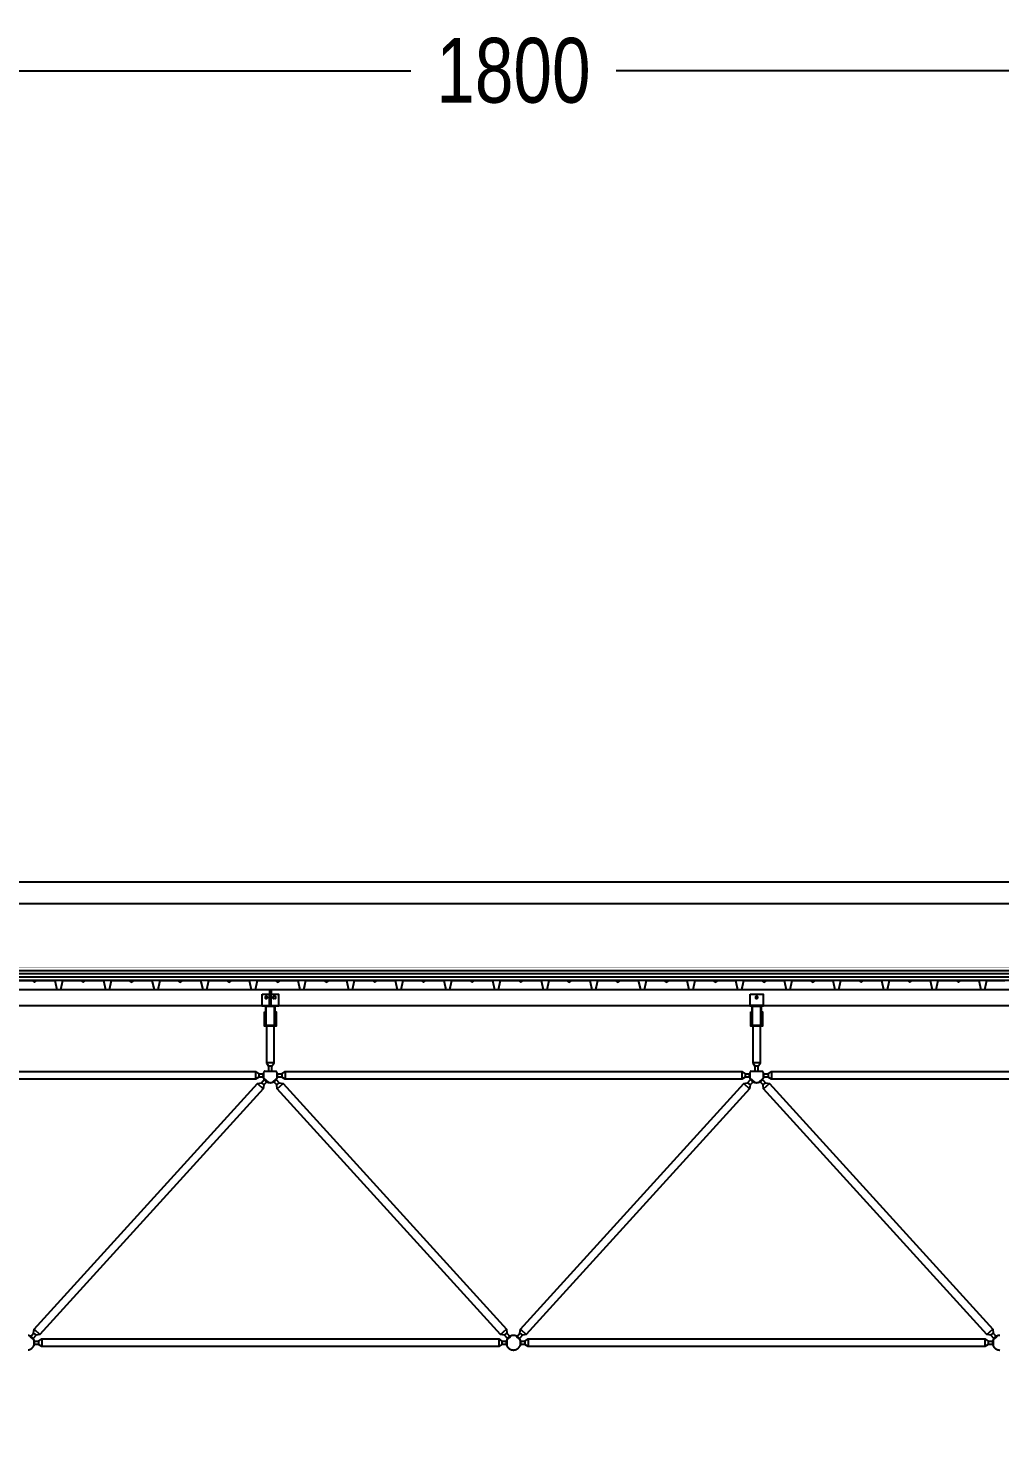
# Model space of a CAD drawing. Header units: centimetres. Extents: x 26569 to 160723, y -3143 to 14565.
# Drawn here: x 37927.1 to 38226.7, y 6232.1 to 6667.7 of the extents above; entities that cross this region are included whole.
import ezdxf

# ---------------------------------------------------------------- set-up
doc = ezdxf.new("R2010")
doc.units = ezdxf.units.CM
doc.header["$LTSCALE"] = 100
doc.linetypes.add('HIDDEN', pattern=[9.525, 6.35, -3.175])
for name, color, linetype in [('A-ANNO-DIMS', 187, 'Continuous'), ('A-ELEV-02', 253, 'Continuous'), ('A-ELEV-04', 250, 'Continuous'), ('A-WALL-INSL', 249, 'Continuous'), ('A-WALL-SNWPNL', 200, 'Continuous'), ('S-STEL', 3, 'Continuous')]:
    doc.layers.add(name, color=color, linetype=linetype)
doc.styles.add('Fields_100', font='act_simplex.shx', dxfattribs={"width": 0.8, "height": 20})
doc.linetypes.add('BATTING', pattern='A,0.00254,-2.54,[134,ltypeshp.shx,S=2.54,R=0,X=-2.54,Y=0],-5.08,[134,ltypeshp.shx,S=2.54,R=180,X=2.54,Y=0],-2.54', length=10.16254)
doc.dimstyles.new('FIELDS_100', dxfattribs={"dimscale": 0, "dimtxt": 20, "dimasz": 5, "dimexe": 5, "dimexo": 5, "dimgap": 5, "dimtad": 0, "dimdec": 0, "dimzin": 0, "dimdsep": 46, "dimtxsty": 'Fields_100', "dimblk": 'DOT', "dimcen": 0.09, "dimclrt": 50, "dimadec": 0, "dimazin": 0, "dimtfac": 1, "dimtdec": 0, "dimtix": 1, "dimtofl": 0, "dimtmove": 1, "dimatfit": 3, "dimfxl": 5, "dimfxlon": 1, "dimtolj": 1, "dimtzin": 0, "dimarcsym": 0})

# ---------------------------------------------------------------- blocks, each defined once
blk = doc.blocks.new('_Dot')
at = {"color": 0, "linetype": 'ByBlock', "lineweight": -2}
blk.add_line((-0.5, 0), (-1, 0), dxfattribs=at)
at = {"color": 0, "linetype": 'ByBlock', "const_width": 0.5}
blk.add_lwpolyline([(-0.25, 0, 1), (0.25, 0, 1)], format="xyb", close=True, dxfattribs=at)
blk = doc.blocks.new('*D696')
at = {"layer": 'A-ANNO-DIMS', "color": 0, "lineweight": -2, "transparency": 16777216}
for p, q in [((37626.73, 6649.56), (37626.73, 6659.56)), ((38526.73, 6649.56), (38526.73, 6659.56)), ((37631.73, 6654.56), (38045.07, 6654.56)), ((38521.73, 6654.56), (38108.4, 6654.56))]:
    blk.add_line(p, q, dxfattribs=at)
at = {"layer": 'DEFPOINTS', "color": 0, "transparency": 16777216}
for p in [(38526.73, 6654.56), (37626.73, 6232.06), (38526.73, 6232.06)]:
    blk.add_point(p, dxfattribs=at)
at = {"layer": 'A-ANNO-DIMS', "color": 0, "lineweight": -2, "transparency": 16777216, "xscale": 5, "yscale": 5, "zscale": 5, "rotation": 180}
blk.add_blockref('_Dot', (37626.73, 6654.56), dxfattribs=at)
at = {"layer": 'A-ANNO-DIMS', "color": 0, "lineweight": -2, "transparency": 16777216, "xscale": 5, "yscale": 5, "zscale": 5}
blk.add_blockref('_Dot', (38526.73, 6654.56), dxfattribs=at)
at = {"layer": 'A-ANNO-DIMS', "color": 50, "transparency": 16777216, "insert": (38076.73, 6654.56), "char_height": 20, "attachment_point": 5, "style": 'Fields_100'}
blk.add_mtext('\\A1;1800', dxfattribs=at)

msp = doc.modelspace()

# ---------------------------------------------------------------- linework, layer by layer
at = {"layer": 'A-ELEV-02'}
for points in [[(36704.23, 6371.06), (41237.98, 6371.06)], [(38001.48, 6371.06), (38001.48, 6369.56)], [(38001.98, 6371.06), (38001.98, 6369.56)], [(38002.83, 6368.91), (38002.83, 6368.91), (38002.82, 6368.91), (38002.81, 6368.91), (38002.8, 6368.91), (38002.79, 6368.91), (38002.79, 6368.91), (38002.78, 6368.91), (38002.77, 6368.91), (38002.76, 6368.9), (38002.75, 6368.9), (38002.75, 6368.9), (38002.74, 6368.9), (38002.73, 6368.9), (38002.72, 6368.89), (38002.71, 6368.89), (38002.71, 6368.89), (38002.7, 6368.88), (38002.69, 6368.88), (38002.68, 6368.88), (38002.67, 6368.87), (38002.67, 6368.87), (38002.66, 6368.86), (38002.65, 6368.86), (38002.64, 6368.86), (38002.64, 6368.85), (38002.63, 6368.84), (38002.62, 6368.84), (38002.61, 6368.83), (38002.61, 6368.83), (38002.6, 6368.82), (38002.59, 6368.82), (38002.59, 6368.81), (38002.58, 6368.8), (38002.57, 6368.8), (38002.57, 6368.79), (38002.56, 6368.78), (38002.56, 6368.78), (38002.55, 6368.77), (38002.55, 6368.76), (38002.54, 6368.75), (38002.54, 6368.75), (38002.53, 6368.74), (38002.53, 6368.73), (38002.52, 6368.72), (38002.52, 6368.72), (38002.52, 6368.71), (38002.51, 6368.7), (38002.51, 6368.69), (38002.51, 6368.68), (38002.5, 6368.67), (38002.5, 6368.67), (38002.5, 6368.66), (38002.5, 6368.65), (38002.49, 6368.64), (38002.49, 6368.63), (38002.49, 6368.63), (38002.49, 6368.62), (38002.49, 6368.61), (38002.49, 6368.6), (38002.49, 6368.59), (38002.49, 6368.59), (38002.48, 6368.58), (38002.48, 6368.57), (38002.48, 6368.56), (38002.48, 6368.55), (38002.48, 6368.55), (38002.49, 6368.54), (38002.49, 6368.53), (38002.49, 6368.52), (38002.49, 6368.51), (38002.49, 6368.51), (38002.49, 6368.5), (38002.49, 6368.49), (38002.49, 6368.48), (38002.5, 6368.47), (38002.5, 6368.47), (38002.5, 6368.46), (38002.5, 6368.45), (38002.51, 6368.44), (38002.51, 6368.43), (38002.51, 6368.43), (38002.52, 6368.42), (38002.52, 6368.41), (38002.52, 6368.4), (38002.53, 6368.39), (38002.53, 6368.39), (38002.54, 6368.38), (38002.54, 6368.37), (38002.55, 6368.36), (38002.55, 6368.36), (38002.56, 6368.35), (38002.56, 6368.34), (38002.57, 6368.33), (38002.57, 6368.33), (38002.58, 6368.32), (38002.59, 6368.31), (38002.59, 6368.31), (38002.6, 6368.3), (38002.61, 6368.3), (38002.61, 6368.29), (38002.62, 6368.28), (38002.63, 6368.28), (38002.64, 6368.27), (38002.64, 6368.27), (38002.65, 6368.26), (38002.66, 6368.26), (38002.67, 6368.26), (38002.67, 6368.25), (38002.68, 6368.25), (38002.69, 6368.24), (38002.7, 6368.24), (38002.71, 6368.24), (38002.71, 6368.23), (38002.72, 6368.23), (38002.73, 6368.23), (38002.74, 6368.23), (38002.75, 6368.22), (38002.75, 6368.22), (38002.76, 6368.22), (38002.77, 6368.22), (38002.78, 6368.22), (38002.79, 6368.22), (38002.79, 6368.21), (38002.8, 6368.21), (38002.81, 6368.21), (38002.82, 6368.21), (38002.83, 6368.21), (38002.83, 6368.21)], [(38003.13, 6368.91), (38002.83, 6368.91)], [(38003.13, 6368.21), (38003.14, 6368.21), (38003.15, 6368.21), (38003.16, 6368.21), (38003.17, 6368.21), (38003.17, 6368.21), (38003.18, 6368.22), (38003.19, 6368.22), (38003.2, 6368.22), (38003.21, 6368.22), (38003.21, 6368.22), (38003.22, 6368.22), (38003.23, 6368.23), (38003.24, 6368.23), (38003.25, 6368.23), (38003.26, 6368.23), (38003.26, 6368.24), (38003.27, 6368.24), (38003.28, 6368.24), (38003.29, 6368.25), (38003.3, 6368.25), (38003.3, 6368.26), (38003.31, 6368.26), (38003.32, 6368.26), (38003.33, 6368.27), (38003.33, 6368.27), (38003.34, 6368.28), (38003.35, 6368.28), (38003.35, 6368.29), (38003.36, 6368.3), (38003.37, 6368.3), (38003.38, 6368.31), (38003.38, 6368.31), (38003.39, 6368.32), (38003.39, 6368.33), (38003.4, 6368.33), (38003.41, 6368.34), (38003.41, 6368.35), (38003.42, 6368.36), (38003.42, 6368.36), (38003.43, 6368.37), (38003.43, 6368.38), (38003.44, 6368.39), (38003.44, 6368.39), (38003.45, 6368.4), (38003.45, 6368.41), (38003.45, 6368.42), (38003.46, 6368.43), (38003.46, 6368.43), (38003.46, 6368.44), (38003.47, 6368.45), (38003.47, 6368.46), (38003.47, 6368.47), (38003.47, 6368.47), (38003.48, 6368.48), (38003.48, 6368.49), (38003.48, 6368.5), (38003.48, 6368.51), (38003.48, 6368.51), (38003.48, 6368.52), (38003.48, 6368.53), (38003.48, 6368.54), (38003.48, 6368.55), (38003.48, 6368.55), (38003.48, 6368.56), (38003.48, 6368.57), (38003.48, 6368.58), (38003.48, 6368.59), (38003.48, 6368.59), (38003.48, 6368.6), (38003.48, 6368.61), (38003.48, 6368.62), (38003.48, 6368.63), (38003.48, 6368.63), (38003.48, 6368.64), (38003.47, 6368.65), (38003.47, 6368.66), (38003.47, 6368.67), (38003.47, 6368.67), (38003.46, 6368.68), (38003.46, 6368.69), (38003.46, 6368.7), (38003.45, 6368.71), (38003.45, 6368.72), (38003.45, 6368.72), (38003.44, 6368.73), (38003.44, 6368.74), (38003.43, 6368.75), (38003.43, 6368.75), (38003.42, 6368.76), (38003.42, 6368.77), (38003.41, 6368.78), (38003.41, 6368.78), (38003.4, 6368.79), (38003.39, 6368.8), (38003.39, 6368.8), (38003.38, 6368.81), (38003.38, 6368.82), (38003.37, 6368.82), (38003.36, 6368.83), (38003.35, 6368.83), (38003.35, 6368.84), (38003.34, 6368.84), (38003.33, 6368.85), (38003.33, 6368.86), (38003.32, 6368.86), (38003.31, 6368.86), (38003.3, 6368.87), (38003.3, 6368.87), (38003.29, 6368.88), (38003.28, 6368.88), (38003.27, 6368.88), (38003.26, 6368.89), (38003.26, 6368.89), (38003.25, 6368.89), (38003.24, 6368.9), (38003.23, 6368.9), (38003.22, 6368.9), (38003.21, 6368.9), (38003.21, 6368.9), (38003.2, 6368.91), (38003.19, 6368.91), (38003.18, 6368.91), (38003.17, 6368.91), (38003.17, 6368.91), (38003.16, 6368.91), (38003.15, 6368.91), (38003.14, 6368.91), (38003.13, 6368.91)], [(36704.23, 6366.06), (41237.98, 6366.06)], [(37999.23, 6366.06), (38004.23, 6366.06)], [(38003.13, 6368.21), (38002.83, 6368.21)], [(38153.73, 6366.06), (38149.73, 6366.06)], [(37999.93, 6363.26), (38000.18, 6363.26)], [(37999.93, 6362.56), (38000.18, 6362.56)], [(38003.28, 6363.26), (38003.53, 6363.26)], [(38003.28, 6362.56), (38003.53, 6362.56)], [(38149.93, 6363.26), (38150.18, 6363.26)], [(38149.93, 6362.56), (38150.18, 6362.56)], [(38153.28, 6363.26), (38153.53, 6363.26)], [(38153.28, 6362.56), (38153.53, 6362.56)], [(38000.53, 6359.66), (38000.53, 6348.36), (38001.23, 6347.36), (38001.23, 6345.86)], [(38002.23, 6345.86), (38002.23, 6347.36), (38002.94, 6348.36), (38002.94, 6359.66)], [(38150.53, 6359.66), (38150.53, 6348.36), (38151.23, 6347.36), (38151.23, 6345.86)], [(38152.23, 6345.86), (38152.23, 6347.36), (38152.94, 6348.36), (38152.94, 6359.66)], [(38002.94, 6348.36), (38000.53, 6348.36)], [(38002.23, 6347.36), (38001.23, 6347.36)], [(38152.94, 6348.36), (38150.53, 6348.36)], [(38152.23, 6347.36), (38151.23, 6347.36)], [(37853.78, 6345.01), (37855.28, 6345.01), (37856.28, 6345.72), (37997.18, 6345.72), (37998.18, 6345.01), (37999.68, 6345.01)], [(37999.68, 6344.01), (37998.18, 6344.01), (37997.18, 6343.3), (37856.28, 6343.3), (37855.28, 6344.01), (37853.78, 6344.01)], [(37997.18, 6345.72), (37997.18, 6343.3)], [(37998.18, 6345.01), (37998.18, 6344.01)], [(37999.93, 6345.86), (37999.89, 6345.8), (37999.85, 6345.74), (37999.81, 6345.68), (37999.77, 6345.61), (37999.73, 6345.54), (37999.7, 6345.47), (37999.67, 6345.4), (37999.64, 6345.33), (37999.61, 6345.26), (37999.6, 6345.22), (37999.59, 6345.18), (37999.57, 6345.14), (37999.56, 6345.11), (37999.55, 6345.07), (37999.54, 6345.03), (37999.54, 6344.99), (37999.53, 6344.95), (37999.52, 6344.91), (37999.51, 6344.87), (37999.51, 6344.83), (37999.5, 6344.79), (37999.5, 6344.75), (37999.49, 6344.71), (37999.49, 6344.67), (37999.49, 6344.63), (37999.49, 6344.59), (37999.48, 6344.55), (37999.48, 6344.52), (37999.48, 6344.48), (37999.49, 6344.44), (37999.49, 6344.4), (37999.49, 6344.36), (37999.49, 6344.32), (37999.5, 6344.28), (37999.5, 6344.24), (37999.51, 6344.2), (37999.51, 6344.16), (37999.53, 6344.08), (37999.54, 6344.01), (37999.56, 6343.93), (37999.58, 6343.86), (37999.61, 6343.78), (37999.63, 6343.71), (37999.66, 6343.64), (37999.69, 6343.57), (37999.72, 6343.51), (37999.76, 6343.44), (37999.79, 6343.37), (37999.83, 6343.31), (37999.87, 6343.25), (37999.92, 6343.18), (37999.96, 6343.12), (38000.01, 6343.06), (38000.07, 6343), (38000.12, 6342.95), (38000.15, 6342.92), (38000.17, 6342.89), (38000.2, 6342.86), (38000.23, 6342.84), (38000.26, 6342.81), (38000.29, 6342.78), (38000.32, 6342.76), (38000.35, 6342.73), (38000.39, 6342.71), (38000.42, 6342.69), (38000.45, 6342.66), (38000.48, 6342.64), (38000.52, 6342.62), (38000.55, 6342.6), (38000.59, 6342.58), (38000.62, 6342.56), (38000.65, 6342.54), (38000.69, 6342.52), (38000.73, 6342.5), (38000.76, 6342.48), (38000.8, 6342.47), (38000.83, 6342.45), (38000.87, 6342.43), (38000.91, 6342.42), (38000.94, 6342.41), (38000.98, 6342.39), (38001.02, 6342.38), (38001.06, 6342.37), (38001.13, 6342.34), (38001.21, 6342.33), (38001.28, 6342.31), (38001.36, 6342.29), (38001.43, 6342.28), (38001.51, 6342.27), (38001.59, 6342.27), (38001.66, 6342.26), (38001.73, 6342.26), (38001.81, 6342.26), (38001.88, 6342.27), (38001.96, 6342.27), (38002.03, 6342.28), (38002.11, 6342.29), (38002.19, 6342.31), (38002.26, 6342.33), (38002.34, 6342.34), (38002.41, 6342.37), (38002.45, 6342.38), (38002.49, 6342.39), (38002.52, 6342.41), (38002.56, 6342.42), (38002.6, 6342.43), (38002.63, 6342.45), (38002.67, 6342.47), (38002.71, 6342.48), (38002.74, 6342.5), (38002.78, 6342.52), (38002.81, 6342.54), (38002.85, 6342.56), (38002.88, 6342.58), (38002.92, 6342.6), (38002.95, 6342.62), (38002.98, 6342.64), (38003.02, 6342.66), (38003.05, 6342.69), (38003.08, 6342.71), (38003.11, 6342.73), (38003.15, 6342.76), (38003.18, 6342.78), (38003.21, 6342.81), (38003.24, 6342.84), (38003.27, 6342.86), (38003.29, 6342.89), (38003.32, 6342.92), (38003.35, 6342.95), (38003.4, 6343), (38003.45, 6343.06), (38003.5, 6343.12), (38003.55, 6343.18), (38003.59, 6343.25), (38003.64, 6343.31), (38003.68, 6343.37), (38003.71, 6343.44), (38003.75, 6343.51), (38003.78, 6343.57), (38003.81, 6343.64), (38003.84, 6343.71), (38003.86, 6343.78), (38003.89, 6343.86), (38003.91, 6343.93), (38003.93, 6344.01), (38003.94, 6344.08), (38003.96, 6344.16), (38003.96, 6344.2), (38003.97, 6344.24), (38003.97, 6344.28), (38003.98, 6344.32), (38003.98, 6344.36), (38003.98, 6344.4), (38003.98, 6344.44), (38003.98, 6344.48), (38003.98, 6344.52), (38003.98, 6344.55), (38003.98, 6344.59), (38003.98, 6344.63), (38003.98, 6344.67), (38003.98, 6344.71), (38003.97, 6344.75), (38003.97, 6344.79), (38003.96, 6344.83), (38003.96, 6344.87), (38003.95, 6344.91), (38003.94, 6344.95), (38003.93, 6344.99), (38003.92, 6345.03), (38003.91, 6345.07), (38003.9, 6345.11), (38003.89, 6345.14), (38003.88, 6345.18), (38003.87, 6345.22), (38003.86, 6345.26), (38003.83, 6345.33), (38003.8, 6345.4), (38003.77, 6345.47), (38003.73, 6345.54), (38003.7, 6345.61), (38003.66, 6345.68), (38003.62, 6345.74), (38003.58, 6345.8), (38003.53, 6345.86)], [(37999.67, 6343.62), (38001.04, 6342.37)], [(37999.68, 6345.44), (37999.68, 6343.58)], [(37999.93, 6345.86), (38003.53, 6345.86)], [(38002.43, 6342.37), (38003.8, 6343.62)], [(38003.78, 6345.01), (38005.28, 6345.01), (38006.28, 6345.72), (38147.18, 6345.72), (38148.18, 6345.01), (38149.68, 6345.01)], [(38003.78, 6345.44), (38003.78, 6343.58)], [(38149.68, 6344.01), (38148.18, 6344.01), (38147.18, 6343.3), (38006.28, 6343.3), (38005.28, 6344.01), (38003.78, 6344.01)], [(38005.28, 6345.01), (38005.28, 6344.01)], [(38006.28, 6345.72), (38006.28, 6343.3)], [(38147.18, 6345.72), (38147.18, 6343.3)], [(38148.18, 6345.01), (38148.18, 6344.01)], [(38149.93, 6345.86), (38149.89, 6345.8), (38149.85, 6345.74), (38149.81, 6345.68), (38149.77, 6345.61), (38149.73, 6345.54), (38149.7, 6345.47), (38149.67, 6345.4), (38149.64, 6345.33), (38149.61, 6345.26), (38149.6, 6345.22), (38149.59, 6345.18), (38149.57, 6345.14), (38149.56, 6345.11), (38149.55, 6345.07), (38149.54, 6345.03), (38149.54, 6344.99), (38149.53, 6344.95), (38149.52, 6344.91), (38149.51, 6344.87), (38149.51, 6344.83), (38149.5, 6344.79), (38149.5, 6344.75), (38149.49, 6344.71), (38149.49, 6344.67), (38149.49, 6344.63), (38149.49, 6344.59), (38149.48, 6344.55), (38149.48, 6344.52), (38149.48, 6344.48), (38149.49, 6344.44), (38149.49, 6344.4), (38149.49, 6344.36), (38149.49, 6344.32), (38149.5, 6344.28), (38149.5, 6344.24), (38149.51, 6344.2), (38149.51, 6344.16), (38149.53, 6344.08), (38149.54, 6344.01), (38149.56, 6343.93), (38149.58, 6343.86), (38149.61, 6343.78), (38149.63, 6343.71), (38149.66, 6343.64), (38149.69, 6343.57), (38149.72, 6343.51), (38149.76, 6343.44), (38149.79, 6343.37), (38149.83, 6343.31), (38149.87, 6343.25), (38149.92, 6343.18), (38149.96, 6343.12), (38150.01, 6343.06), (38150.07, 6343), (38150.12, 6342.95), (38150.15, 6342.92), (38150.17, 6342.89), (38150.2, 6342.86), (38150.23, 6342.84), (38150.26, 6342.81), (38150.29, 6342.78), (38150.32, 6342.76), (38150.35, 6342.73), (38150.39, 6342.71), (38150.42, 6342.69), (38150.45, 6342.66), (38150.48, 6342.64), (38150.52, 6342.62), (38150.55, 6342.6), (38150.59, 6342.58), (38150.62, 6342.56), (38150.65, 6342.54), (38150.69, 6342.52), (38150.73, 6342.5), (38150.76, 6342.48), (38150.8, 6342.47), (38150.83, 6342.45), (38150.87, 6342.43), (38150.91, 6342.42), (38150.94, 6342.41), (38150.98, 6342.39), (38151.02, 6342.38), (38151.06, 6342.37), (38151.13, 6342.34), (38151.21, 6342.33), (38151.28, 6342.31), (38151.36, 6342.29), (38151.43, 6342.28), (38151.51, 6342.27), (38151.59, 6342.27), (38151.66, 6342.26), (38151.73, 6342.26), (38151.81, 6342.26), (38151.88, 6342.27), (38151.96, 6342.27), (38152.03, 6342.28), (38152.11, 6342.29), (38152.19, 6342.31), (38152.26, 6342.33), (38152.34, 6342.34), (38152.41, 6342.37), (38152.45, 6342.38), (38152.49, 6342.39), (38152.52, 6342.41), (38152.56, 6342.42), (38152.6, 6342.43), (38152.63, 6342.45), (38152.67, 6342.47), (38152.71, 6342.48), (38152.74, 6342.5), (38152.78, 6342.52), (38152.81, 6342.54), (38152.85, 6342.56), (38152.88, 6342.58), (38152.92, 6342.6), (38152.95, 6342.62), (38152.98, 6342.64), (38153.02, 6342.66), (38153.05, 6342.69), (38153.08, 6342.71), (38153.11, 6342.73), (38153.15, 6342.76), (38153.18, 6342.78), (38153.21, 6342.81), (38153.24, 6342.84), (38153.27, 6342.86), (38153.29, 6342.89), (38153.32, 6342.92), (38153.35, 6342.95), (38153.4, 6343), (38153.45, 6343.06), (38153.5, 6343.12), (38153.55, 6343.18), (38153.59, 6343.25), (38153.64, 6343.31), (38153.68, 6343.37), (38153.71, 6343.44), (38153.75, 6343.51), (38153.78, 6343.57), (38153.81, 6343.64), (38153.84, 6343.71), (38153.86, 6343.78), (38153.89, 6343.86), (38153.91, 6343.93), (38153.93, 6344.01), (38153.94, 6344.08), (38153.96, 6344.16), (38153.96, 6344.2), (38153.97, 6344.24), (38153.97, 6344.28), (38153.98, 6344.32), (38153.98, 6344.36), (38153.98, 6344.4), (38153.98, 6344.44), (38153.98, 6344.48), (38153.98, 6344.52), (38153.98, 6344.55), (38153.98, 6344.59), (38153.98, 6344.63), (38153.98, 6344.67), (38153.98, 6344.71), (38153.97, 6344.75), (38153.97, 6344.79), (38153.96, 6344.83), (38153.96, 6344.87), (38153.95, 6344.91), (38153.94, 6344.95), (38153.93, 6344.99), (38153.92, 6345.03), (38153.91, 6345.07), (38153.9, 6345.11), (38153.89, 6345.14), (38153.88, 6345.18), (38153.87, 6345.22), (38153.86, 6345.26), (38153.83, 6345.33), (38153.8, 6345.4), (38153.77, 6345.47), (38153.73, 6345.54), (38153.7, 6345.61), (38153.66, 6345.68), (38153.62, 6345.74), (38153.58, 6345.8), (38153.53, 6345.86)], [(38149.67, 6343.62), (38151.04, 6342.37)], [(38149.68, 6345.44), (38149.68, 6343.58)], [(38149.93, 6345.86), (38153.53, 6345.86)], [(38152.43, 6342.37), (38153.8, 6343.62)], [(38153.78, 6345.01), (38155.28, 6345.01), (38156.28, 6345.72), (38297.18, 6345.72), (38298.18, 6345.01), (38299.68, 6345.01)], [(38153.78, 6345.44), (38153.78, 6343.58)], [(38299.68, 6344.01), (38298.18, 6344.01), (38297.18, 6343.3), (38156.28, 6343.3), (38155.28, 6344.01), (38153.78, 6344.01)], [(38155.28, 6345.01), (38155.28, 6344.01)], [(38156.28, 6345.72), (38156.28, 6343.3)], [(37997.78, 6341.96), (37999.57, 6340.33)], [(37998.98, 6342.22), (37999.72, 6341.55)], [(38003.75, 6341.55), (38004.49, 6342.22)], [(38003.9, 6340.33), (38005.69, 6341.96)], [(38147.78, 6341.96), (38149.57, 6340.33)], [(38148.98, 6342.22), (38149.72, 6341.55)], [(38153.75, 6341.55), (38154.49, 6342.22)], [(38153.9, 6340.33), (38155.69, 6341.96)], [(37928.75, 6264.98), (37929.49, 6264.3)], [(37928.9, 6266.19), (37930.69, 6264.57)], [(38072.78, 6264.57), (38074.57, 6266.19)], [(38073.98, 6264.3), (38074.72, 6264.98)], [(38078.75, 6264.98), (38079.49, 6264.3)], [(38078.9, 6266.19), (38080.69, 6264.57)], [(38222.78, 6264.57), (38224.57, 6266.19)], [(38223.98, 6264.3), (38224.72, 6264.98)], [(37927.04, 6259.78), (37927.09, 6259.79), (37927.14, 6259.8), (37927.2, 6259.81), (37927.25, 6259.82), (37927.3, 6259.83), (37927.35, 6259.85), (37927.41, 6259.86), (37927.46, 6259.88), (37927.51, 6259.9), (37927.56, 6259.92), (37927.61, 6259.94), (37927.67, 6259.96), (37927.72, 6259.99), (37927.77, 6260.01), (37927.82, 6260.04), (37927.87, 6260.07), (37927.92, 6260.1), (37927.97, 6260.13), (37928.01, 6260.16), (37928.06, 6260.19), (37928.11, 6260.23), (37928.15, 6260.27), (37928.2, 6260.3), (37928.24, 6260.34), (37928.28, 6260.38), (37928.33, 6260.42), (37928.37, 6260.46), (37928.41, 6260.51), (37928.44, 6260.55), (37928.48, 6260.59), (37928.52, 6260.64), (37928.55, 6260.69), (37928.59, 6260.73), (37928.62, 6260.78), (37928.65, 6260.83), (37928.68, 6260.88), (37928.71, 6260.93), (37928.73, 6260.98), (37928.76, 6261.03), (37928.78, 6261.08), (37928.81, 6261.13), (37928.83, 6261.18), (37928.85, 6261.24), (37928.86, 6261.29), (37928.88, 6261.34), (37928.9, 6261.39), (37928.91, 6261.45), (37928.92, 6261.5), (37928.94, 6261.55), (37928.95, 6261.6), (37928.96, 6261.66), (37928.96, 6261.71), (37928.97, 6261.76), (37928.98, 6261.81), (37928.98, 6261.86), (37928.98, 6261.91), (37928.98, 6261.96), (37928.98, 6262.01), (37928.98, 6262.06), (37928.98, 6262.11), (37928.98, 6262.16), (37928.98, 6262.21), (37928.97, 6262.27), (37928.96, 6262.32), (37928.96, 6262.37), (37928.95, 6262.42), (37928.94, 6262.47), (37928.92, 6262.53), (37928.91, 6262.58), (37928.9, 6262.63), (37928.88, 6262.68), (37928.86, 6262.74), (37928.85, 6262.79), (37928.83, 6262.84), (37928.81, 6262.89), (37928.78, 6262.94), (37928.76, 6262.99), (37928.73, 6263.05), (37928.71, 6263.1), (37928.68, 6263.15), (37928.65, 6263.19), (37928.62, 6263.24), (37928.59, 6263.29), (37928.55, 6263.34), (37928.52, 6263.38), (37928.48, 6263.43), (37928.44, 6263.48), (37928.41, 6263.52), (37928.37, 6263.56), (37928.33, 6263.6), (37928.28, 6263.64), (37928.24, 6263.68), (37928.2, 6263.72), (37928.15, 6263.76), (37928.11, 6263.8), (37928.06, 6263.83), (37928.01, 6263.86), (37927.97, 6263.9), (37927.92, 6263.93), (37927.87, 6263.96), (37927.82, 6263.98), (37927.77, 6264.01), (37927.72, 6264.04), (37927.67, 6264.06), (37927.61, 6264.08), (37927.56, 6264.1), (37927.51, 6264.12), (37927.46, 6264.14), (37927.41, 6264.16), (37927.35, 6264.18), (37927.3, 6264.19), (37927.25, 6264.2), (37927.2, 6264.21), (37927.14, 6264.22), (37927.09, 6264.23), (37927.04, 6264.24)], [(37927.43, 6264.15), (37928.8, 6262.91)], [(37928.78, 6262.51), (37930.28, 6262.51), (37931.28, 6263.22), (38072.18, 6263.22), (38073.18, 6262.51), (38074.68, 6262.51)], [(37928.78, 6262.94), (37928.78, 6261.08)], [(38074.68, 6261.51), (38073.18, 6261.51), (38072.18, 6260.8), (37931.28, 6260.8), (37930.28, 6261.51), (37928.78, 6261.51)], [(37930.28, 6262.51), (37930.28, 6261.51)], [(37931.28, 6263.22), (37931.28, 6260.8)], [(38072.18, 6263.22), (38072.18, 6260.8)], [(38073.18, 6262.51), (38073.18, 6261.51)], [(38074.67, 6262.91), (38076.04, 6264.15)], [(38074.68, 6262.94), (38074.68, 6261.08)], [(38077.43, 6264.15), (38078.8, 6262.91)], [(38078.78, 6262.51), (38080.28, 6262.51), (38081.28, 6263.22), (38222.18, 6263.22), (38223.18, 6262.51), (38224.68, 6262.51)], [(38078.78, 6262.94), (38078.78, 6261.08)], [(38224.68, 6261.51), (38223.18, 6261.51), (38222.18, 6260.8), (38081.28, 6260.8), (38080.28, 6261.51), (38078.78, 6261.51)], [(38080.28, 6262.51), (38080.28, 6261.51)], [(38081.28, 6263.22), (38081.28, 6260.8)], [(38222.18, 6263.22), (38222.18, 6260.8)], [(38223.18, 6262.51), (38223.18, 6261.51)], [(38226.78, 6264.26), (38226.73, 6264.26), (38226.68, 6264.26), (38226.63, 6264.26), (38226.58, 6264.26), (38226.53, 6264.25), (38226.48, 6264.25), (38226.43, 6264.24), (38226.38, 6264.23), (38226.32, 6264.22), (38226.27, 6264.21), (38226.22, 6264.2), (38226.17, 6264.19), (38226.12, 6264.18), (38226.06, 6264.16), (38226.01, 6264.14), (38225.96, 6264.12), (38225.91, 6264.1), (38225.85, 6264.08), (38225.8, 6264.06), (38225.75, 6264.04), (38225.7, 6264.01), (38225.65, 6263.98), (38225.6, 6263.96), (38225.55, 6263.93), (38225.5, 6263.9), (38225.46, 6263.86), (38225.41, 6263.83), (38225.36, 6263.8), (38225.32, 6263.76), (38225.27, 6263.72), (38225.23, 6263.68), (38225.19, 6263.64), (38225.14, 6263.6), (38225.1, 6263.56), (38225.06, 6263.52), (38225.02, 6263.48), (38224.99, 6263.43), (38224.95, 6263.38), (38224.92, 6263.34), (38224.88, 6263.29), (38224.85, 6263.24), (38224.82, 6263.19), (38224.79, 6263.15), (38224.76, 6263.1), (38224.74, 6263.05), (38224.71, 6262.99), (38224.69, 6262.94), (38224.66, 6262.89), (38224.64, 6262.84), (38224.62, 6262.79), (38224.6, 6262.74), (38224.59, 6262.68), (38224.57, 6262.63), (38224.56, 6262.58), (38224.54, 6262.53), (38224.53, 6262.47), (38224.52, 6262.42), (38224.51, 6262.37), (38224.51, 6262.32), (38224.5, 6262.27), (38224.49, 6262.21), (38224.49, 6262.16), (38224.49, 6262.11), (38224.48, 6262.06), (38224.48, 6262.01), (38224.48, 6261.96), (38224.49, 6261.91), (38224.49, 6261.86), (38224.49, 6261.81), (38224.5, 6261.76), (38224.51, 6261.71), (38224.51, 6261.66), (38224.52, 6261.6), (38224.53, 6261.55), (38224.54, 6261.5), (38224.56, 6261.45), (38224.57, 6261.39), (38224.59, 6261.34), (38224.6, 6261.29), (38224.62, 6261.24), (38224.64, 6261.18), (38224.66, 6261.13), (38224.69, 6261.08), (38224.71, 6261.03), (38224.74, 6260.98), (38224.76, 6260.93), (38224.79, 6260.88), (38224.82, 6260.83), (38224.85, 6260.78), (38224.88, 6260.73), (38224.92, 6260.69), (38224.95, 6260.64), (38224.99, 6260.59), (38225.02, 6260.55), (38225.06, 6260.51), (38225.1, 6260.46), (38225.14, 6260.42), (38225.19, 6260.38), (38225.23, 6260.34), (38225.27, 6260.3), (38225.32, 6260.27), (38225.36, 6260.23), (38225.41, 6260.19), (38225.46, 6260.16), (38225.5, 6260.13), (38225.55, 6260.1), (38225.6, 6260.07), (38225.65, 6260.04), (38225.7, 6260.01), (38225.75, 6259.99), (38225.8, 6259.96), (38225.85, 6259.94), (38225.91, 6259.92), (38225.96, 6259.9), (38226.01, 6259.88), (38226.06, 6259.86), (38226.12, 6259.85), (38226.17, 6259.83), (38226.22, 6259.82), (38226.27, 6259.81), (38226.32, 6259.8), (38226.38, 6259.79), (38226.43, 6259.78), (38226.48, 6259.78), (38226.53, 6259.77), (38226.58, 6259.77), (38226.63, 6259.76), (38226.68, 6259.76), (38226.73, 6259.76), (38226.78, 6259.76)], [(38224.67, 6262.91), (38226.04, 6264.15)], [(38224.68, 6262.94), (38224.68, 6261.08)]]:
    msp.add_lwpolyline(points, dxfattribs=at)
for points in [[(37999.23, 6369.56), (38004.23, 6369.56), (38004.23, 6365.91), (37999.23, 6365.91)], [(38000.83, 6368.56), (38000.83, 6368.57), (38000.83, 6368.58), (38000.83, 6368.59), (38000.83, 6368.59), (38000.83, 6368.6), (38000.83, 6368.61), (38000.83, 6368.62), (38000.83, 6368.63), (38000.83, 6368.63), (38000.83, 6368.64), (38000.82, 6368.65), (38000.82, 6368.66), (38000.82, 6368.67), (38000.82, 6368.67), (38000.81, 6368.68), (38000.81, 6368.69), (38000.81, 6368.7), (38000.8, 6368.71), (38000.8, 6368.72), (38000.8, 6368.72), (38000.79, 6368.73), (38000.79, 6368.74), (38000.78, 6368.75), (38000.78, 6368.75), (38000.77, 6368.76), (38000.77, 6368.77), (38000.76, 6368.78), (38000.76, 6368.78), (38000.75, 6368.79), (38000.74, 6368.8), (38000.74, 6368.8), (38000.73, 6368.81), (38000.73, 6368.82), (38000.72, 6368.82), (38000.71, 6368.83), (38000.7, 6368.83), (38000.7, 6368.84), (38000.69, 6368.84), (38000.68, 6368.85), (38000.68, 6368.86), (38000.67, 6368.86), (38000.66, 6368.86), (38000.65, 6368.87), (38000.65, 6368.87), (38000.64, 6368.88), (38000.63, 6368.88), (38000.62, 6368.88), (38000.61, 6368.89), (38000.61, 6368.89), (38000.6, 6368.89), (38000.59, 6368.9), (38000.58, 6368.9), (38000.57, 6368.9), (38000.56, 6368.9), (38000.56, 6368.9), (38000.55, 6368.91), (38000.54, 6368.91), (38000.53, 6368.91), (38000.52, 6368.91), (38000.52, 6368.91), (38000.51, 6368.91), (38000.5, 6368.91), (38000.49, 6368.91), (38000.48, 6368.91), (38000.48, 6368.91), (38000.47, 6368.91), (38000.46, 6368.91), (38000.45, 6368.91), (38000.44, 6368.91), (38000.44, 6368.91), (38000.43, 6368.91), (38000.42, 6368.91), (38000.41, 6368.9), (38000.4, 6368.9), (38000.4, 6368.9), (38000.39, 6368.9), (38000.38, 6368.9), (38000.37, 6368.89), (38000.36, 6368.89), (38000.36, 6368.89), (38000.35, 6368.88), (38000.34, 6368.88), (38000.33, 6368.88), (38000.32, 6368.87), (38000.32, 6368.87), (38000.31, 6368.86), (38000.3, 6368.86), (38000.29, 6368.86), (38000.29, 6368.85), (38000.28, 6368.84), (38000.27, 6368.84), (38000.26, 6368.83), (38000.26, 6368.83), (38000.25, 6368.82), (38000.24, 6368.82), (38000.24, 6368.81), (38000.23, 6368.8), (38000.22, 6368.8), (38000.22, 6368.79), (38000.21, 6368.78), (38000.21, 6368.78), (38000.2, 6368.77), (38000.2, 6368.76), (38000.19, 6368.75), (38000.19, 6368.75), (38000.18, 6368.74), (38000.18, 6368.73), (38000.17, 6368.72), (38000.17, 6368.72), (38000.17, 6368.71), (38000.16, 6368.7), (38000.16, 6368.69), (38000.16, 6368.68), (38000.15, 6368.67), (38000.15, 6368.67), (38000.15, 6368.66), (38000.15, 6368.65), (38000.14, 6368.64), (38000.14, 6368.63), (38000.14, 6368.63), (38000.14, 6368.62), (38000.14, 6368.61), (38000.14, 6368.6), (38000.14, 6368.59), (38000.14, 6368.59), (38000.13, 6368.58), (38000.13, 6368.57), (38000.13, 6368.56), (38000.13, 6368.55), (38000.13, 6368.55), (38000.14, 6368.54), (38000.14, 6368.53), (38000.14, 6368.52), (38000.14, 6368.51), (38000.14, 6368.51), (38000.14, 6368.5), (38000.14, 6368.49), (38000.14, 6368.48), (38000.15, 6368.47), (38000.15, 6368.47), (38000.15, 6368.46), (38000.15, 6368.45), (38000.16, 6368.44), (38000.16, 6368.43), (38000.16, 6368.43), (38000.17, 6368.42), (38000.17, 6368.41), (38000.17, 6368.4), (38000.18, 6368.39), (38000.18, 6368.39), (38000.19, 6368.38), (38000.19, 6368.37), (38000.2, 6368.36), (38000.2, 6368.36), (38000.21, 6368.35), (38000.21, 6368.34), (38000.22, 6368.33), (38000.22, 6368.33), (38000.23, 6368.32), (38000.24, 6368.31), (38000.24, 6368.31), (38000.25, 6368.3), (38000.26, 6368.3), (38000.26, 6368.29), (38000.27, 6368.28), (38000.28, 6368.28), (38000.29, 6368.27), (38000.29, 6368.27), (38000.3, 6368.26), (38000.31, 6368.26), (38000.32, 6368.26), (38000.32, 6368.25), (38000.33, 6368.25), (38000.34, 6368.24), (38000.35, 6368.24), (38000.36, 6368.24), (38000.36, 6368.23), (38000.37, 6368.23), (38000.38, 6368.23), (38000.39, 6368.23), (38000.4, 6368.22), (38000.4, 6368.22), (38000.41, 6368.22), (38000.42, 6368.22), (38000.43, 6368.22), (38000.44, 6368.22), (38000.44, 6368.21), (38000.45, 6368.21), (38000.46, 6368.21), (38000.47, 6368.21), (38000.48, 6368.21), (38000.48, 6368.21), (38000.49, 6368.21), (38000.5, 6368.21), (38000.51, 6368.21), (38000.52, 6368.21), (38000.52, 6368.21), (38000.53, 6368.22), (38000.54, 6368.22), (38000.55, 6368.22), (38000.56, 6368.22), (38000.56, 6368.22), (38000.57, 6368.22), (38000.58, 6368.23), (38000.59, 6368.23), (38000.6, 6368.23), (38000.61, 6368.23), (38000.61, 6368.24), (38000.62, 6368.24), (38000.63, 6368.24), (38000.64, 6368.25), (38000.65, 6368.25), (38000.65, 6368.26), (38000.66, 6368.26), (38000.67, 6368.26), (38000.68, 6368.27), (38000.68, 6368.27), (38000.69, 6368.28), (38000.7, 6368.28), (38000.7, 6368.29), (38000.71, 6368.3), (38000.72, 6368.3), (38000.73, 6368.31), (38000.73, 6368.31), (38000.74, 6368.32), (38000.74, 6368.33), (38000.75, 6368.33), (38000.76, 6368.34), (38000.76, 6368.35), (38000.77, 6368.36), (38000.77, 6368.36), (38000.78, 6368.37), (38000.78, 6368.38), (38000.79, 6368.39), (38000.79, 6368.39), (38000.8, 6368.4), (38000.8, 6368.41), (38000.8, 6368.42), (38000.81, 6368.43), (38000.81, 6368.43), (38000.81, 6368.44), (38000.82, 6368.45), (38000.82, 6368.46), (38000.82, 6368.47), (38000.82, 6368.47), (38000.83, 6368.48), (38000.83, 6368.49), (38000.83, 6368.5), (38000.83, 6368.51), (38000.83, 6368.51), (38000.83, 6368.52), (38000.83, 6368.53), (38000.83, 6368.54), (38000.83, 6368.55), (38000.83, 6368.55)], [(38149.73, 6369.56), (38153.73, 6369.56), (38153.73, 6365.91), (38149.73, 6365.91)], [(38152.08, 6368.56), (38152.08, 6368.57), (38152.08, 6368.58), (38152.08, 6368.59), (38152.08, 6368.59), (38152.08, 6368.6), (38152.08, 6368.61), (38152.08, 6368.62), (38152.08, 6368.63), (38152.08, 6368.63), (38152.08, 6368.64), (38152.07, 6368.65), (38152.07, 6368.66), (38152.07, 6368.67), (38152.07, 6368.67), (38152.06, 6368.68), (38152.06, 6368.69), (38152.06, 6368.7), (38152.05, 6368.71), (38152.05, 6368.72), (38152.05, 6368.72), (38152.04, 6368.73), (38152.04, 6368.74), (38152.03, 6368.75), (38152.03, 6368.75), (38152.02, 6368.76), (38152.02, 6368.77), (38152.01, 6368.78), (38152.01, 6368.78), (38152, 6368.79), (38151.99, 6368.8), (38151.99, 6368.8), (38151.98, 6368.81), (38151.98, 6368.82), (38151.97, 6368.82), (38151.96, 6368.83), (38151.95, 6368.83), (38151.95, 6368.84), (38151.94, 6368.84), (38151.93, 6368.85), (38151.93, 6368.86), (38151.92, 6368.86), (38151.91, 6368.86), (38151.9, 6368.87), (38151.9, 6368.87), (38151.89, 6368.88), (38151.88, 6368.88), (38151.87, 6368.88), (38151.86, 6368.89), (38151.86, 6368.89), (38151.85, 6368.89), (38151.84, 6368.9), (38151.83, 6368.9), (38151.82, 6368.9), (38151.81, 6368.9), (38151.81, 6368.9), (38151.8, 6368.91), (38151.79, 6368.91), (38151.78, 6368.91), (38151.77, 6368.91), (38151.77, 6368.91), (38151.76, 6368.91), (38151.75, 6368.91), (38151.74, 6368.91), (38151.73, 6368.91), (38151.73, 6368.91), (38151.72, 6368.91), (38151.71, 6368.91), (38151.7, 6368.91), (38151.69, 6368.91), (38151.69, 6368.91), (38151.68, 6368.91), (38151.67, 6368.91), (38151.66, 6368.9), (38151.65, 6368.9), (38151.65, 6368.9), (38151.64, 6368.9), (38151.63, 6368.9), (38151.62, 6368.89), (38151.61, 6368.89), (38151.61, 6368.89), (38151.6, 6368.88), (38151.59, 6368.88), (38151.58, 6368.88), (38151.57, 6368.87), (38151.57, 6368.87), (38151.56, 6368.86), (38151.55, 6368.86), (38151.54, 6368.86), (38151.54, 6368.85), (38151.53, 6368.84), (38151.52, 6368.84), (38151.51, 6368.83), (38151.51, 6368.83), (38151.5, 6368.82), (38151.49, 6368.82), (38151.49, 6368.81), (38151.48, 6368.8), (38151.47, 6368.8), (38151.47, 6368.79), (38151.46, 6368.78), (38151.46, 6368.78), (38151.45, 6368.77), (38151.45, 6368.76), (38151.44, 6368.75), (38151.44, 6368.75), (38151.43, 6368.74), (38151.43, 6368.73), (38151.42, 6368.72), (38151.42, 6368.72), (38151.42, 6368.71), (38151.41, 6368.7), (38151.41, 6368.69), (38151.41, 6368.68), (38151.4, 6368.67), (38151.4, 6368.67), (38151.4, 6368.66), (38151.4, 6368.65), (38151.39, 6368.64), (38151.39, 6368.63), (38151.39, 6368.63), (38151.39, 6368.62), (38151.39, 6368.61), (38151.39, 6368.6), (38151.39, 6368.59), (38151.39, 6368.59), (38151.38, 6368.58), (38151.38, 6368.57), (38151.38, 6368.56), (38151.38, 6368.55), (38151.38, 6368.55), (38151.39, 6368.54), (38151.39, 6368.53), (38151.39, 6368.52), (38151.39, 6368.51), (38151.39, 6368.51), (38151.39, 6368.5), (38151.39, 6368.49), (38151.39, 6368.48), (38151.4, 6368.47), (38151.4, 6368.47), (38151.4, 6368.46), (38151.4, 6368.45), (38151.41, 6368.44), (38151.41, 6368.43), (38151.41, 6368.43), (38151.42, 6368.42), (38151.42, 6368.41), (38151.42, 6368.4), (38151.43, 6368.39), (38151.43, 6368.39), (38151.44, 6368.38), (38151.44, 6368.37), (38151.45, 6368.36), (38151.45, 6368.36), (38151.46, 6368.35), (38151.46, 6368.34), (38151.47, 6368.33), (38151.47, 6368.33), (38151.48, 6368.32), (38151.49, 6368.31), (38151.49, 6368.31), (38151.5, 6368.3), (38151.51, 6368.3), (38151.51, 6368.29), (38151.52, 6368.28), (38151.53, 6368.28), (38151.54, 6368.27), (38151.54, 6368.27), (38151.55, 6368.26), (38151.56, 6368.26), (38151.57, 6368.26), (38151.57, 6368.25), (38151.58, 6368.25), (38151.59, 6368.24), (38151.6, 6368.24), (38151.61, 6368.24), (38151.61, 6368.23), (38151.62, 6368.23), (38151.63, 6368.23), (38151.64, 6368.23), (38151.65, 6368.22), (38151.65, 6368.22), (38151.66, 6368.22), (38151.67, 6368.22), (38151.68, 6368.22), (38151.69, 6368.22), (38151.69, 6368.21), (38151.7, 6368.21), (38151.71, 6368.21), (38151.72, 6368.21), (38151.73, 6368.21), (38151.73, 6368.21), (38151.74, 6368.21), (38151.75, 6368.21), (38151.76, 6368.21), (38151.77, 6368.21), (38151.77, 6368.21), (38151.78, 6368.22), (38151.79, 6368.22), (38151.8, 6368.22), (38151.81, 6368.22), (38151.81, 6368.22), (38151.82, 6368.22), (38151.83, 6368.23), (38151.84, 6368.23), (38151.85, 6368.23), (38151.86, 6368.23), (38151.86, 6368.24), (38151.87, 6368.24), (38151.88, 6368.24), (38151.89, 6368.25), (38151.9, 6368.25), (38151.9, 6368.26), (38151.91, 6368.26), (38151.92, 6368.26), (38151.93, 6368.27), (38151.93, 6368.27), (38151.94, 6368.28), (38151.95, 6368.28), (38151.95, 6368.29), (38151.96, 6368.3), (38151.97, 6368.3), (38151.98, 6368.31), (38151.98, 6368.31), (38151.99, 6368.32), (38151.99, 6368.33), (38152, 6368.33), (38152.01, 6368.34), (38152.01, 6368.35), (38152.02, 6368.36), (38152.02, 6368.36), (38152.03, 6368.37), (38152.03, 6368.38), (38152.04, 6368.39), (38152.04, 6368.39), (38152.05, 6368.4), (38152.05, 6368.41), (38152.05, 6368.42), (38152.06, 6368.43), (38152.06, 6368.43), (38152.06, 6368.44), (38152.07, 6368.45), (38152.07, 6368.46), (38152.07, 6368.47), (38152.07, 6368.47), (38152.08, 6368.48), (38152.08, 6368.49), (38152.08, 6368.5), (38152.08, 6368.51), (38152.08, 6368.51), (38152.08, 6368.52), (38152.08, 6368.53), (38152.08, 6368.54), (38152.08, 6368.55), (38152.08, 6368.55)], [(37999.93, 6364.16), (38000.18, 6364.16), (38000.18, 6359.91), (38003.28, 6359.91), (38003.28, 6364.16), (38003.53, 6364.16), (38003.53, 6359.66), (37999.93, 6359.66)], [(38149.93, 6364.16), (38150.18, 6364.16), (38150.18, 6359.91), (38153.28, 6359.91), (38153.28, 6364.16), (38153.53, 6364.16), (38153.53, 6359.66), (38149.93, 6359.66)], [(37927.74, 6263.87), (37928.75, 6264.98), (37928.9, 6266.19), (37997.78, 6341.96), (37998.98, 6342.22), (37999.99, 6343.33), (38000.73, 6342.66), (37999.72, 6341.55), (37999.57, 6340.33), (37930.69, 6264.57), (37929.49, 6264.3), (37928.48, 6263.19)], [(38074.99, 6263.19), (38073.98, 6264.3), (38072.78, 6264.57), (38003.9, 6340.33), (38003.75, 6341.55), (38002.74, 6342.66), (38003.48, 6343.33), (38004.49, 6342.22), (38005.69, 6341.96), (38074.57, 6266.19), (38074.72, 6264.98), (38075.73, 6263.87)], [(38077.74, 6263.87), (38078.75, 6264.98), (38078.9, 6266.19), (38147.78, 6341.96), (38148.98, 6342.22), (38149.99, 6343.33), (38150.73, 6342.66), (38149.72, 6341.55), (38149.57, 6340.33), (38080.69, 6264.57), (38079.49, 6264.3), (38078.48, 6263.19)], [(38224.99, 6263.19), (38223.98, 6264.3), (38222.78, 6264.57), (38153.9, 6340.33), (38153.75, 6341.55), (38152.74, 6342.66), (38153.48, 6343.33), (38154.49, 6342.22), (38155.69, 6341.96), (38224.57, 6266.19), (38224.72, 6264.98), (38225.73, 6263.87)], [(38078.98, 6262.01), (38078.98, 6262.06), (38078.98, 6262.11), (38078.98, 6262.16), (38078.98, 6262.21), (38078.97, 6262.27), (38078.96, 6262.32), (38078.96, 6262.37), (38078.95, 6262.42), (38078.94, 6262.47), (38078.92, 6262.53), (38078.91, 6262.58), (38078.9, 6262.63), (38078.88, 6262.68), (38078.86, 6262.74), (38078.85, 6262.79), (38078.83, 6262.84), (38078.81, 6262.89), (38078.78, 6262.94), (38078.76, 6262.99), (38078.73, 6263.05), (38078.71, 6263.1), (38078.68, 6263.15), (38078.65, 6263.19), (38078.62, 6263.24), (38078.59, 6263.29), (38078.55, 6263.34), (38078.52, 6263.38), (38078.48, 6263.43), (38078.44, 6263.48), (38078.41, 6263.52), (38078.37, 6263.56), (38078.33, 6263.6), (38078.28, 6263.64), (38078.24, 6263.68), (38078.2, 6263.72), (38078.15, 6263.76), (38078.11, 6263.8), (38078.06, 6263.83), (38078.01, 6263.86), (38077.97, 6263.9), (38077.92, 6263.93), (38077.87, 6263.96), (38077.82, 6263.98), (38077.77, 6264.01), (38077.72, 6264.04), (38077.67, 6264.06), (38077.61, 6264.08), (38077.56, 6264.1), (38077.51, 6264.12), (38077.46, 6264.14), (38077.41, 6264.16), (38077.35, 6264.18), (38077.3, 6264.19), (38077.25, 6264.2), (38077.2, 6264.21), (38077.14, 6264.22), (38077.09, 6264.23), (38077.04, 6264.24), (38076.99, 6264.25), (38076.94, 6264.25), (38076.89, 6264.26), (38076.83, 6264.26), (38076.78, 6264.26), (38076.73, 6264.26), (38076.68, 6264.26), (38076.63, 6264.26), (38076.58, 6264.26), (38076.53, 6264.25), (38076.48, 6264.25), (38076.43, 6264.24), (38076.38, 6264.23), (38076.32, 6264.22), (38076.27, 6264.21), (38076.22, 6264.2), (38076.17, 6264.19), (38076.12, 6264.18), (38076.06, 6264.16), (38076.01, 6264.14), (38075.96, 6264.12), (38075.91, 6264.1), (38075.85, 6264.08), (38075.8, 6264.06), (38075.75, 6264.04), (38075.7, 6264.01), (38075.65, 6263.98), (38075.6, 6263.96), (38075.55, 6263.93), (38075.5, 6263.9), (38075.46, 6263.86), (38075.41, 6263.83), (38075.36, 6263.8), (38075.32, 6263.76), (38075.27, 6263.72), (38075.23, 6263.68), (38075.19, 6263.64), (38075.14, 6263.6), (38075.1, 6263.56), (38075.06, 6263.52), (38075.02, 6263.48), (38074.99, 6263.43), (38074.95, 6263.38), (38074.92, 6263.34), (38074.88, 6263.29), (38074.85, 6263.24), (38074.82, 6263.19), (38074.79, 6263.15), (38074.76, 6263.1), (38074.74, 6263.05), (38074.71, 6262.99), (38074.69, 6262.94), (38074.66, 6262.89), (38074.64, 6262.84), (38074.62, 6262.79), (38074.6, 6262.74), (38074.59, 6262.68), (38074.57, 6262.63), (38074.56, 6262.58), (38074.54, 6262.53), (38074.53, 6262.47), (38074.52, 6262.42), (38074.51, 6262.37), (38074.51, 6262.32), (38074.5, 6262.27), (38074.49, 6262.21), (38074.49, 6262.16), (38074.49, 6262.11), (38074.48, 6262.06), (38074.48, 6262.01), (38074.48, 6261.96), (38074.49, 6261.91), (38074.49, 6261.86), (38074.49, 6261.81), (38074.5, 6261.76), (38074.51, 6261.71), (38074.51, 6261.66), (38074.52, 6261.6), (38074.53, 6261.55), (38074.54, 6261.5), (38074.56, 6261.45), (38074.57, 6261.39), (38074.59, 6261.34), (38074.6, 6261.29), (38074.62, 6261.24), (38074.64, 6261.18), (38074.66, 6261.13), (38074.69, 6261.08), (38074.71, 6261.03), (38074.74, 6260.98), (38074.76, 6260.93), (38074.79, 6260.88), (38074.82, 6260.83), (38074.85, 6260.78), (38074.88, 6260.73), (38074.92, 6260.69), (38074.95, 6260.64), (38074.99, 6260.59), (38075.02, 6260.55), (38075.06, 6260.51), (38075.1, 6260.46), (38075.14, 6260.42), (38075.19, 6260.38), (38075.23, 6260.34), (38075.27, 6260.3), (38075.32, 6260.27), (38075.36, 6260.23), (38075.41, 6260.19), (38075.46, 6260.16), (38075.5, 6260.13), (38075.55, 6260.1), (38075.6, 6260.07), (38075.65, 6260.04), (38075.7, 6260.01), (38075.75, 6259.99), (38075.8, 6259.96), (38075.85, 6259.94), (38075.91, 6259.92), (38075.96, 6259.9), (38076.01, 6259.88), (38076.06, 6259.86), (38076.12, 6259.85), (38076.17, 6259.83), (38076.22, 6259.82), (38076.27, 6259.81), (38076.32, 6259.8), (38076.38, 6259.79), (38076.43, 6259.78), (38076.48, 6259.78), (38076.53, 6259.77), (38076.58, 6259.77), (38076.63, 6259.76), (38076.68, 6259.76), (38076.73, 6259.76), (38076.78, 6259.76), (38076.83, 6259.76), (38076.89, 6259.77), (38076.94, 6259.77), (38076.99, 6259.78), (38077.04, 6259.78), (38077.09, 6259.79), (38077.14, 6259.8), (38077.2, 6259.81), (38077.25, 6259.82), (38077.3, 6259.83), (38077.35, 6259.85), (38077.41, 6259.86), (38077.46, 6259.88), (38077.51, 6259.9), (38077.56, 6259.92), (38077.61, 6259.94), (38077.67, 6259.96), (38077.72, 6259.99), (38077.77, 6260.01), (38077.82, 6260.04), (38077.87, 6260.07), (38077.92, 6260.1), (38077.97, 6260.13), (38078.01, 6260.16), (38078.06, 6260.19), (38078.11, 6260.23), (38078.15, 6260.27), (38078.2, 6260.3), (38078.24, 6260.34), (38078.28, 6260.38), (38078.33, 6260.42), (38078.37, 6260.46), (38078.41, 6260.51), (38078.44, 6260.55), (38078.48, 6260.59), (38078.52, 6260.64), (38078.55, 6260.69), (38078.59, 6260.73), (38078.62, 6260.78), (38078.65, 6260.83), (38078.68, 6260.88), (38078.71, 6260.93), (38078.73, 6260.98), (38078.76, 6261.03), (38078.78, 6261.08), (38078.81, 6261.13), (38078.83, 6261.18), (38078.85, 6261.24), (38078.86, 6261.29), (38078.88, 6261.34), (38078.9, 6261.39), (38078.91, 6261.45), (38078.92, 6261.5), (38078.94, 6261.55), (38078.95, 6261.6), (38078.96, 6261.66), (38078.96, 6261.71), (38078.97, 6261.76), (38078.98, 6261.81), (38078.98, 6261.86), (38078.98, 6261.91), (38078.98, 6261.96)]]:
    msp.add_lwpolyline(points, close=True, dxfattribs=at)
at = {"layer": 'A-ELEV-02', "linetype": 'HIDDEN', "ltscale": 0.1}
for points in [[(38001.48, 6366.06), (38001.48, 6369.56)], [(38001.98, 6366.06), (38001.98, 6369.56)]]:
    msp.add_lwpolyline(points, dxfattribs=at)
at = {"layer": 'A-ELEV-04'}
for p, q in [((41257.01, 6404.13), (31299.11, 6404.13)), ((32208.53, 6397.57), (41237.71, 6397.57))]:
    msp.add_line(p, q, dxfattribs=at)
at = {"layer": 'A-WALL-INSL', "ltscale": 0.002, "const_width": 0.1}
msp.add_lwpolyline([(41241.73, 6377.81), (32205.48, 6377.81)], dxfattribs=at)
at = {"layer": 'A-WALL-INSL', "linetype": 'BATTING', "ltscale": 0.002}
for points in [[(41241.73, 6376.81), (32205.48, 6376.81)], [(41241.73, 6374.81), (32205.48, 6374.81)]]:
    msp.add_lwpolyline(points, dxfattribs=at)
at = {"layer": 'A-WALL-INSL', "ltscale": 0.002}
for points in [[(41241.73, 6375.81), (32205.48, 6375.81)], [(41241.73, 6373.81), (32205.48, 6373.81)]]:
    msp.add_lwpolyline(points, dxfattribs=at)
at = {"layer": 'A-WALL-SNWPNL', "ltscale": 100}
for points in [[(37922.75, 6373.81), (37928.25, 6373.81), (37929, 6373.31), (37929.75, 6373.81), (37935.25, 6373.81), (37935.88, 6371.06), (37937.13, 6371.06), (37937.75, 6373.81), (37943.25, 6373.81), (37944, 6373.31), (37944.75, 6373.81), (37950.25, 6373.81), (37950.88, 6371.06), (37952.13, 6371.06), (37952.75, 6373.81), (37958.25, 6373.81), (37959, 6373.31), (37959.75, 6373.81), (37965.25, 6373.81), (37965.88, 6371.06), (37967.13, 6371.06), (37967.35, 6372.04)], [(37965.66, 6372.04), (37965.88, 6371.06), (37967.13, 6371.06), (37967.75, 6373.81), (37973.25, 6373.81), (37974, 6373.31), (37974.75, 6373.81), (37980.25, 6373.81), (37980.88, 6371.06), (37982.13, 6371.06), (37982.75, 6373.81), (37988.25, 6373.81), (37989, 6373.31), (37989.75, 6373.81), (37995.25, 6373.81), (37995.88, 6371.06), (37997.13, 6371.06), (37997.75, 6373.81), (38003.25, 6373.81), (38004, 6373.31), (38004.75, 6373.81), (38010.25, 6373.81), (38010.88, 6371.06), (38012.13, 6371.06), (38012.35, 6372.04)], [(38010.66, 6372.04), (38010.88, 6371.06), (38012.13, 6371.06), (38012.75, 6373.81), (38018.25, 6373.81), (38019, 6373.31), (38019.75, 6373.81), (38025.25, 6373.81), (38025.88, 6371.06), (38027.13, 6371.06), (38027.75, 6373.81), (38033.25, 6373.81), (38034, 6373.31), (38034.75, 6373.81), (38040.25, 6373.81), (38040.88, 6371.06), (38042.13, 6371.06), (38042.75, 6373.81), (38048.25, 6373.81), (38049, 6373.31), (38049.75, 6373.81), (38055.25, 6373.81), (38055.88, 6371.06), (38057.13, 6371.06), (38057.35, 6372.04)], [(38055.66, 6372.04), (38055.88, 6371.06), (38057.13, 6371.06), (38057.75, 6373.81), (38063.25, 6373.81), (38064, 6373.31), (38064.75, 6373.81), (38070.25, 6373.81), (38070.88, 6371.06), (38072.13, 6371.06), (38072.75, 6373.81), (38078.25, 6373.81), (38079, 6373.31), (38079.75, 6373.81), (38085.25, 6373.81), (38085.88, 6371.06), (38087.13, 6371.06), (38087.75, 6373.81), (38093.25, 6373.81), (38094, 6373.31), (38094.75, 6373.81), (38100.25, 6373.81), (38100.88, 6371.06), (38102.13, 6371.06), (38102.35, 6372.04)], [(38100.66, 6372.04), (38100.88, 6371.06), (38102.13, 6371.06), (38102.75, 6373.81), (38108.25, 6373.81), (38109, 6373.31), (38109.75, 6373.81), (38115.25, 6373.81), (38115.88, 6371.06), (38117.13, 6371.06), (38117.75, 6373.81), (38123.25, 6373.81), (38124, 6373.31), (38124.75, 6373.81), (38130.25, 6373.81), (38130.88, 6371.06), (38132.13, 6371.06), (38132.75, 6373.81), (38138.25, 6373.81), (38139, 6373.31), (38139.75, 6373.81), (38145.25, 6373.81), (38145.88, 6371.06), (38147.13, 6371.06), (38147.35, 6372.04)], [(38145.66, 6372.04), (38145.88, 6371.06), (38147.13, 6371.06), (38147.75, 6373.81), (38153.25, 6373.81), (38154, 6373.31), (38154.75, 6373.81), (38160.25, 6373.81), (38160.88, 6371.06), (38162.13, 6371.06), (38162.75, 6373.81), (38168.25, 6373.81), (38169, 6373.31), (38169.75, 6373.81), (38175.25, 6373.81), (38175.88, 6371.06), (38177.13, 6371.06), (38177.75, 6373.81), (38183.25, 6373.81), (38184, 6373.31), (38184.75, 6373.81), (38190.25, 6373.81), (38190.88, 6371.06), (38192.13, 6371.06), (38192.35, 6372.04)], [(38190.66, 6372.04), (38190.88, 6371.06), (38192.13, 6371.06), (38192.75, 6373.81), (38198.25, 6373.81), (38199, 6373.31), (38199.75, 6373.81), (38205.25, 6373.81), (38205.88, 6371.06), (38207.13, 6371.06), (38207.75, 6373.81), (38213.25, 6373.81), (38214, 6373.31), (38214.75, 6373.81), (38220.25, 6373.81), (38220.88, 6371.06), (38222.13, 6371.06), (38222.75, 6373.81), (38228.25, 6373.81)]]:
    msp.add_lwpolyline(points, dxfattribs=at)
at = {"layer": 'S-STEL'}
for points in [[(38003.23, 6359.91), (38003.23, 6365.91), (38000.23, 6365.91), (38000.23, 6359.91)], [(38153.23, 6359.91), (38153.23, 6365.91), (38150.23, 6365.91), (38150.23, 6359.91)]]:
    msp.add_lwpolyline(points, dxfattribs=at)
for points in [[(38003.08, 6365.76), (38000.38, 6365.76), (38000.38, 6360.06), (38003.08, 6360.06)], [(38153.08, 6365.76), (38150.38, 6365.76), (38150.38, 6360.06), (38153.08, 6360.06)]]:
    msp.add_lwpolyline(points, close=True, dxfattribs=at)

# ---------------------------------------------------------------- dimensions: what is measured, and where the dimension line sits
at = {"layer": 'A-ANNO-DIMS'}
dim = msp.add_linear_dim(base=(38526.73, 6654.56), p1=(37626.73, 6232.06), p2=(38526.73, 6232.06), dimstyle='FIELDS_100', override={"dimscale": 1, "dimlfac": 2}, dxfattribs=at)
dim.commit()
dim.dimension.update_dxf_attribs({"geometry": '*D696', "text_midpoint": (38076.73, 6654.56)})

doc.saveas('drawing.dxf')
